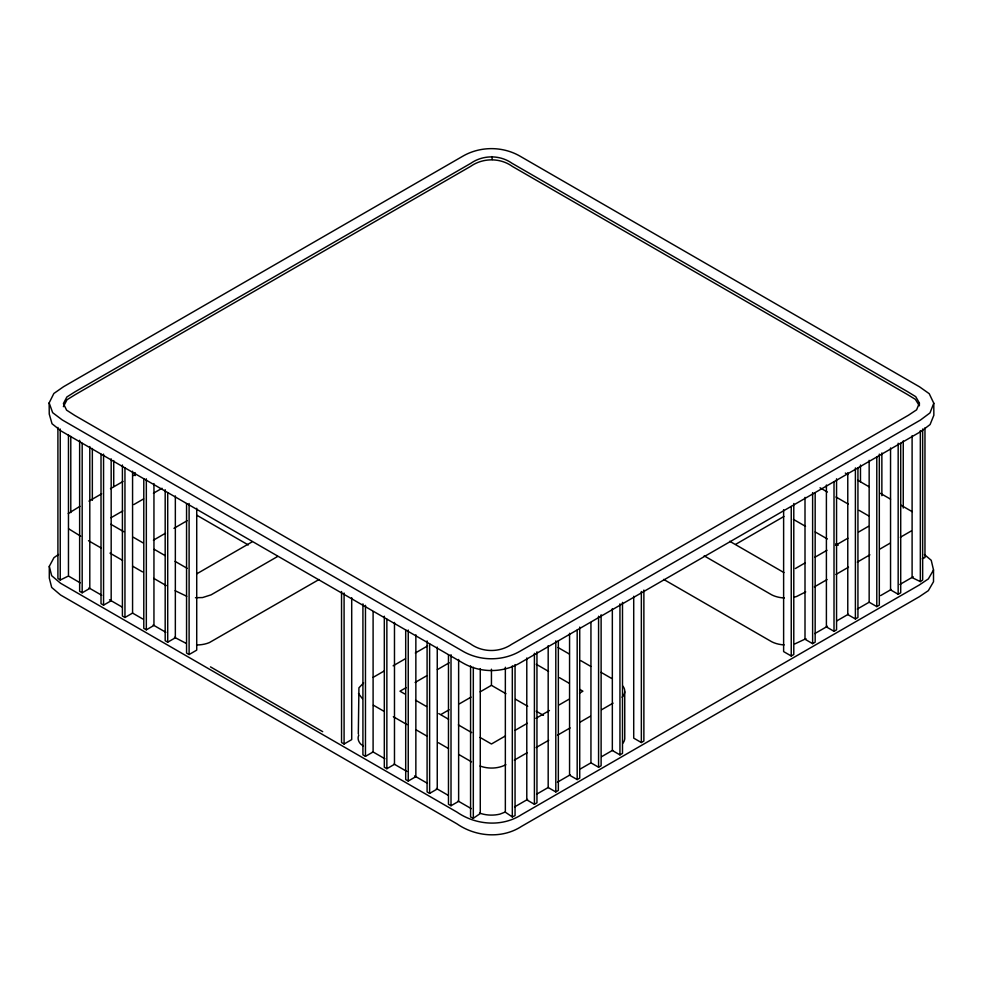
<?xml version="1.0" encoding="UTF-8"?>
<svg xmlns="http://www.w3.org/2000/svg" width="983" height="983" viewBox="0 0 983 983"><rect width="100%" height="100%" fill="white"/><g stroke="black" fill="none" stroke-linecap="round" stroke-linejoin="round"><path stroke-width="1.47" d="M58.513 554.473L53.954 557.668L49.297 566.355L49.297 578.09L51.681 587.441L60.528 594.973L456.948 823.84C475.686 836.828 502.006 839.077 521.481 826.408L919.289 596.742L928.345 590.648L933.518 581.727L933.518 569.98L931.233 560.298L924.413 554.547M358.316 733.945L358.93 687.817L363.599 682.915M624.733 691.786L624.758 738.528A21.614 12.484 0 0 1 622.952 743.148M919.388 403.03L916.598 409.825L908.439 415.244L511.516 644.406C499.315 652.687 482.493 652.515 470.501 643.902L74.757 415.428L66.586 410.144L63.404 403.571L66.856 396.985L75.101 391.775L470.82 163.313C482.948 154.835 499.831 154.712 511.971 163.252L907.42 391.566L915.714 396.653L919.388 403.03L919.351 405.782L915.357 399.331L907.088 394.306L512.376 166.422C500.126 157.599 482.85 157.759 470.562 166.397L75.335 394.576L67.053 399.712L63.379 406.667M933.789 403.227L929.992 412.909L920.432 420.06L519.823 651.348C502.288 661.412 479.655 661.227 462.28 650.893L62.261 419.938L52.664 412.676L49.15 402.895L53.856 393.483L63.551 386.712L462.17 156.567C479.569 146.172 502.301 145.976 519.884 156.088L919.523 386.823L929.23 393.691L933.789 403.227L933.85 415.268L930.09 424.545L920.973 431.476L519.38 663.328C502.215 673.036 480.245 672.937 463.14 663.132L61.241 431.095L52.025 423.747L49.248 414.052L49.15 402.895M933.518 569.98L928.357 578.901L919.277 585.008L521.481 814.674C502.006 827.342 475.674 825.093 456.935 812.093L60.577 583.263L51.681 575.706L49.297 566.355M68.257 513.519L79.942 506.331M470.574 665.921L470.574 816.947L473.315 818.286L480.269 813.531L480.269 668.6M912.101 435.727L912.101 577.599L920.334 581.617L922.656 580.031L922.656 429.006M88.962 501.121L101.642 493.798M110.465 488.711L123.047 481.437M133.11 475.637L135.629 474.187M110.956 517.758L122.838 510.902M133.786 504.586L143.604 498.909M153.434 493.233L162.035 488.268M153.409 540.195L165.513 533.204M173.966 528.326L187.163 520.695M79.635 440.298L79.635 591.324L82.179 592.798L89.797 588.399L89.797 446.515M101.016 454.171L101.016 603.673L103.559 605.147L111.177 600.748L111.177 458.864M196.723 573.851L251.869 542.014M122.408 464.996L122.408 616.022L124.952 617.496L132.57 613.085L142.842 619.02M143.788 478.868L143.788 628.37L146.332 629.833L153.95 625.434L153.95 483.562M277.587 556.501L211.087 594.85L202.584 597.553L195.47 597.725M165.181 489.694L165.181 640.719L167.712 642.182L175.343 637.783L175.343 495.911M186.561 503.566L186.561 653.068L189.105 654.531L196.723 650.132L196.723 508.26M319.07 579.491L209.342 642.612A21.626 12.484 0 0 1 196.575 644.959M373.073 677.398L384.378 670.873M393.151 665.81L405.5 658.671M415.317 653.007L427.58 645.929M406.2 687.609L399.983 691.196L404.738 693.949M415.109 682.46L426.745 675.751M437.361 669.62L449.206 662.775M341.543 591.508L341.543 742.546L344.087 744.008L351.705 739.609L351.705 597.738M362.924 603.857L362.924 754.883L365.467 756.357L373.098 751.958L373.098 611.61M441.035 714.432L449.145 709.763M459.54 703.754L471.029 697.119M480.134 691.86L491.439 685.335L505.913 693.691M735.837 544.238L783.906 516.48M384.316 616.206L384.316 767.231L386.86 768.706L394.478 764.307L394.478 622.423M405.696 630.078L405.696 779.58L408.24 781.043L415.858 776.644L415.858 634.772M505.397 735.948L491.439 744.008L480.06 737.434M515.08 730.357L527.318 723.291M535.932 718.327L549.448 710.525M559.229 704.872L568.924 699.282M579.503 693.162L582.907 691.196L579.589 689.28M795.37 568.53L804.966 562.989M814.723 557.361L826.986 550.283M835.599 545.307L847.874 538.217M858.847 531.889L868.431 526.36M427.089 640.904L427.089 791.929L429.62 793.392L437.251 788.993L437.251 647.121M514.33 760.129L527.232 752.683M536.116 747.559L548.723 740.273M557.533 735.186L570.103 727.936M580.167 722.112L590.255 716.288M601.694 709.689L613.036 703.14M805.716 591.901L796.635 596.472A21.737 12.546 0 0 1 794.092 597.148M814.329 586.925L827.084 579.565M835.931 574.453L848.513 567.191M857.323 562.104L869.894 554.842M879.982 549.03L890.094 543.181M900.342 537.271L911.241 530.98M448.469 654.776L448.469 804.278L451.013 805.741L458.631 801.342L458.631 659.47M514.539 806.945L527.613 799.4M536.644 794.19L548.379 787.408M557.41 782.198L570.275 774.776M580.609 768.804L591.078 762.759M601.768 756.578L612.753 750.238M805.999 638.68L794.842 643.914M814.846 633.568L827.465 626.282M836.668 620.973L848.317 614.24M857.323 609.042L868.911 602.358M880.596 595.6L891.188 589.493M899.838 584.504L913.219 576.763M526.79 657.996L526.79 799.879L534.408 804.278L536.951 802.804L536.951 651.778M548.182 645.659L548.182 787.53L555.8 791.929L558.344 790.467L558.344 640.965M569.562 633.31L569.562 775.182L577.181 779.58L579.724 778.118L579.724 627.093M590.943 622.485L590.943 762.833L598.573 767.231L601.117 765.769L601.117 614.744M612.335 608.612L612.335 750.484L619.954 754.883L622.497 753.42L622.497 602.395M633.716 596.263L633.716 738.135L641.346 742.546L643.877 741.071L643.877 590.046M783.623 509.722L783.623 651.594L791.241 655.993L793.785 654.531L793.785 503.505M805.003 497.373L805.003 639.245L812.622 643.656L815.165 642.182L815.165 492.68M826.396 485.024L826.396 626.908L834.014 631.307L836.558 629.833L836.558 478.807M847.776 472.688L847.776 614.559L855.394 618.958L857.938 617.496L857.938 467.994M869.156 460.339L869.156 602.21L876.787 606.609L879.318 605.147L879.318 454.121M890.549 447.99L890.549 589.861L898.167 594.26L900.711 592.798L900.711 443.296M57.911 427.421L57.911 578.446L60.233 580.031L68.466 576.013L68.466 434.867M922.226 558.86L924.966 557.521L924.966 427.851M505.348 667.26L505.348 812.191L512.315 816.947L515.055 815.607L515.055 664.582M505.864 764.725C498.062 768.767 488.219 769.075 480.048 766.015M505.311 812.019L499.954 814.108A21.614 12.484 0 0 1 479.532 813.039M186.758 596.3L175.134 590.722M186.18 643.374L174.458 637.279M845.331 473.069L847.837 474.506M857.84 480.294L869.119 486.794M880.424 493.331L890.549 499.167M900.87 505.127L912.089 511.615M820.031 487.789L827.391 492.041M835.968 497.005L848.194 504.058M859.105 510.361L868.591 515.842M793.404 519.368L805.507 526.347M815.202 531.95L827.33 538.954M835.808 543.845L838.216 545.233M729.705 541.264L783.942 572.573M704.184 555.862L769.996 593.855A21.737 12.546 0 0 0 784.348 597.971M663.66 579.405L771.778 641.788A21.614 12.484 0 0 0 784.115 644.897M558.025 647.502L569.329 654.027M580.658 660.564L590.783 666.413M601.055 672.347L611.635 678.454M536.288 664.287L548.563 671.377M559.548 677.717L569.182 683.271M196.723 515.178L248.281 544.951M515.584 699.269L527.711 706.273M536.202 711.176L543.464 715.366M110.846 524.271L123.784 531.742M133.467 537.332L143.235 542.972M154.27 549.35L165.304 555.714M175.072 561.354L187.175 568.346M415.551 700.191L426.499 706.519M438.75 713.584L448.567 719.249M458.361 724.901L471.717 732.618M80.692 536.202L68.601 528.768M88.495 540.699L101.2 548.035M109.998 553.122L122.543 560.359M132.558 566.147L142.547 571.909M153.79 578.397L166.25 585.598M373.393 705.192L383.37 710.955M393.347 716.705L407.085 724.643M415.846 729.693L427.114 736.206M438.393 742.718L448.481 748.542M458.68 754.428L471.545 761.862M80.225 582.87L68.994 576.345M88.937 587.908L101.716 595.268M109.506 599.777L122.371 607.199M153.151 624.979L165.82 632.29M372.52 751.626L384.844 758.741M394.023 764.037L406.901 771.471M414.568 775.906L427.372 783.291M436.378 788.489L448.137 795.284M458.029 800.998L471.25 808.628M210.485 666.879L322.694 731.659M363.366 746.011L360.859 744.229A21.626 12.484 0 0 1 358.77 735.1M358.5 693.568L362.408 698.655M491.807 156.58L492.274 159.541M920.334 430.591L920.334 581.617M903.254 440.912L903.254 508.027M898.167 443.235L898.167 594.26M881.862 452.966L881.862 495.69M876.787 457.107L876.787 606.609M860.481 465.033L860.481 481.817M855.394 467.933L855.394 618.958M834.014 481.805L834.014 631.307M812.622 492.618L812.622 643.656M791.241 506.491L791.241 655.993M641.346 591.508L641.346 742.546M619.954 603.857L619.954 754.883M598.573 616.206L598.573 767.231M577.181 630.078L577.181 779.58M555.8 640.904L555.8 791.929M534.408 653.253L534.408 804.278M512.315 665.921L512.315 816.947M491.439 669.202L491.439 685.335M473.315 667.26L473.315 818.286M451.013 654.715L451.013 805.741M429.62 643.89L429.62 793.392M408.24 630.017L408.24 781.043M386.86 619.204L386.86 768.706M365.467 605.331L365.467 756.357M344.087 592.982L344.087 744.008M189.105 503.505L189.105 654.531M167.712 492.68L167.712 642.182M146.332 478.807L146.332 629.833M135.113 472.602L135.113 475.649M132.57 471.213L132.57 613.085M124.952 467.982L124.952 617.496M113.721 460.536L113.721 486.474M103.559 454.121L103.559 605.147M92.341 448.481L92.341 500.347M82.179 443.296L82.179 592.798M70.788 436.329L70.788 512.61M60.233 429.006L60.233 580.031M622.939 686.159A21.737 12.546 0 0 1 622.067 697.242"/></g></svg>
